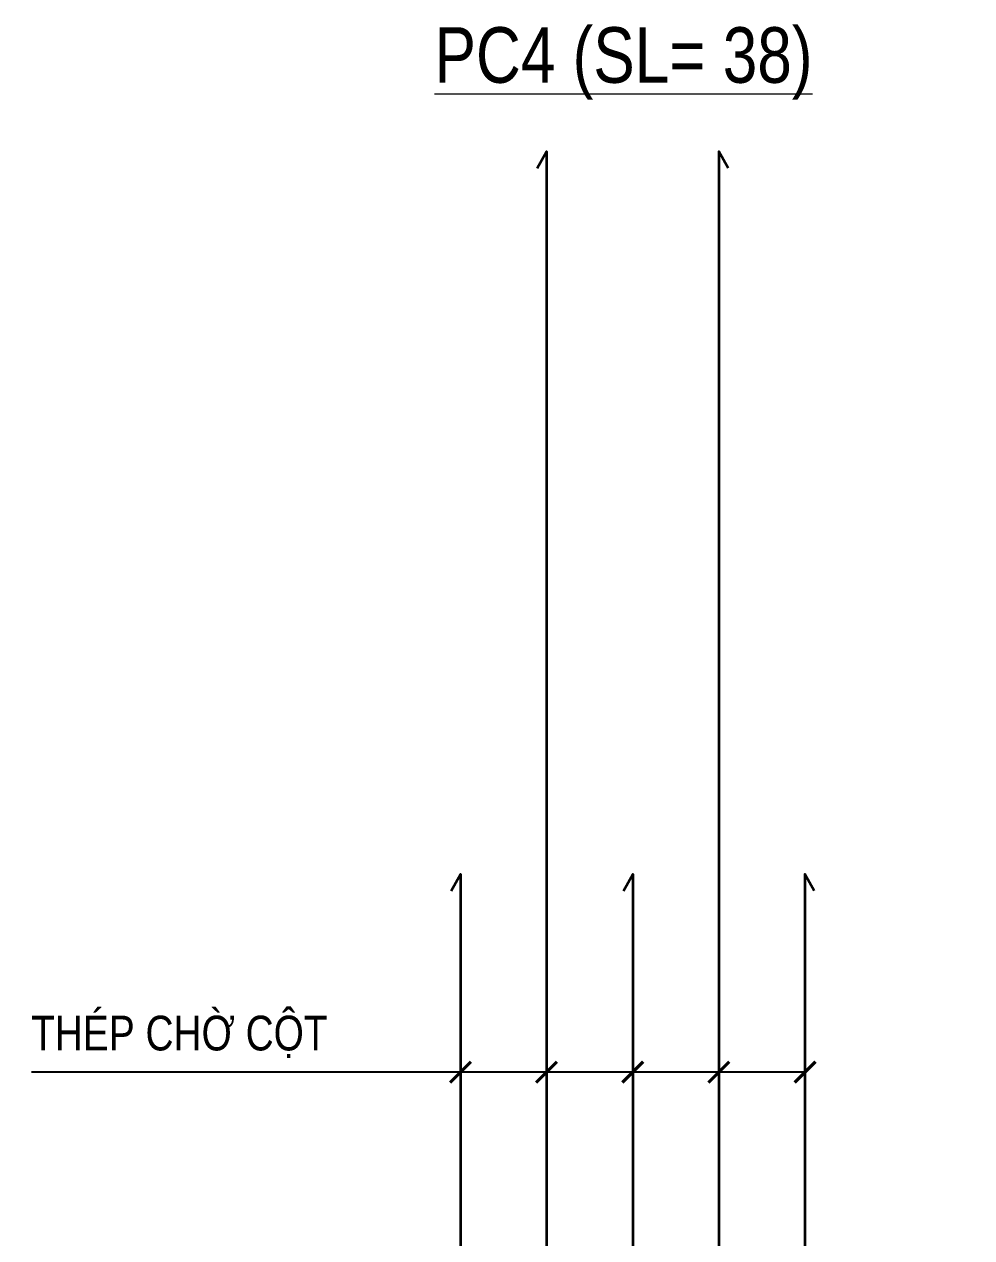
# Model space of a CAD drawing. Header units: millimetres. Extents: x -134772 to 84392, y -129535 to 67259.
# Drawn here: x 27461 to 29165, y 46243 to 48426 of the extents above; entities that cross this region are included whole.
import ezdxf
from ezdxf.enums import TextEntityAlignment as Align

# ---------------------------------------------------------------- set-up
doc = ezdxf.new("R2010")
doc.units = ezdxf.units.MM
doc.header["$MEASUREMENT"] = 0
doc.linetypes.add('CENTER2', pattern=[28.575, 19.05, -3.175, 3.175, -3.175])
for name, color, linetype, lineweight in [('NDC_S_AXIS', 5, 'CENTER2', 15), ('NDC_S_DIM', 1, 'Continuous', 9), ('NDC_S_LEADER', 1, 'Continuous', 9), ('NDC_S_REBAR', 4, 'Continuous', 35), ('NDC_S_VN TEXT', 7, 'Continuous', 9)]:
    doc.layers.add(name, color=color, linetype=linetype, lineweight=lineweight)
doc.styles.add('ARIAL', font='arial.ttf', dxfattribs={"width": 0.8})
doc.styles.add('NDC_ARIAL', font='arial.ttf', dxfattribs={"width": 0.8})
doc.dimstyles.new('NDC_1-25', dxfattribs={"dimscale": 25, "dimtxt": 2.5, "dimasz": 1, "dimexe": 1.5, "dimexo": 0, "dimgap": 0.8, "dimtad": 1, "dimdec": 0, "dimdsep": 46, "dimtxsty": 'NDC_ARIAL', "dimblk": 'DIMMARK', "dimcen": 49999.938995, "dimdle": 1.5, "dimclrd": 1, "dimclre": 1, "dimclrt": 3, "dimadec": 0, "dimazin": 0, "dimtfac": 1, "dimtdec": 0, "dimtix": 1, "dimtmove": 2, "dimatfit": 3, "dimfxl": 1, "dimarcsym": 0})

# ---------------------------------------------------------------- blocks, each defined once
blk = doc.blocks.new('kata_block_TD')
at = {"color": 6, "linetype": 'ByBlock', "lineweight": -2, "style": 'ARIAL', "width": 0.8}
blk.add_attdef('SECTDET2', text='', height=5, dxfattribs=at).set_placement((0, 7.97), align=Align.CENTER)
at = {"color": 0, "linetype": 'ByBlock', "lineweight": -2, "style": 'ARIAL', "width": 0.8}
blk.add_attdef('SECTDET1', text='', height=5, dxfattribs=at).set_placement((0, 1.47), align=Align.CENTER)
at = {"color": 3, "lineweight": 25, "style": 'ARIAL', "width": 0.8}
blk.add_attdef('SSCALE', text='', height=2.5, dxfattribs=at).set_placement((0, -4), align=Align.CENTER)
blk = doc.blocks.new('DIMMARK')
at = {"layer": 'NDC_S_DIM', "color": 1}
blk.add_line((-1.5, 0), (1, 0), dxfattribs=at)
at = {"layer": 'NDC_S_DIM', "color": 2, "const_width": 0.15}
blk.add_lwpolyline([(-0.5, -0.5), (0.5, 0.5)], dxfattribs=at)

msp = doc.modelspace()

# ---------------------------------------------------------------- linework, layer by layer
at = {"layer": 'NDC_S_AXIS', "ltscale": 30}
msp.add_lwpolyline([(28555.4, 46866.5), (28555.4, 42304.4)], dxfattribs=at)
at = {"layer": 'NDC_S_REBAR', "ltscale": 1500}
for points in [[(28383.6, 48166.7), (28400.4, 48196.5), (28400.4, 43966.8, -0.414214), (28380.4, 43946.8), (28100.4, 43946.8), (28130.4, 43960.6)], [(28727.2, 48166.7), (28710.4, 48196.5), (28710.4, 43966.8, 0.414214), (28730.4, 43946.8), (29010.4, 43946.8), (28980.4, 43960.6)], [(28538.6, 46866.7), (28555.4, 46896.5), (28555.4, 43966.8, -0.414214), (28535.4, 43946.8), (28255.4, 43946.8), (28285.4, 43960.6)], [(28882.2, 46866.7), (28865.4, 46896.5), (28865.4, 43966.8, 0.414214), (28885.4, 43946.8), (29165.4, 43946.8), (29135.4, 43960.6)]]:
    msp.add_lwpolyline(points, format="xyb", dxfattribs=at)

# ---------------------------------------------------------------- block references
at = {"layer": 'NDC_S_VN TEXT', "ltscale": 0.005}
ref = msp.add_blockref('kata_block_TD', (28538.9, 48290.8), dxfattribs=dict(at, xscale=20, yscale=20, zscale=20))
ref.add_attrib('SECTDET1', '%%uPC4 (SL= 38)', dxfattribs={"layer": '0', "color": 0, "linetype": 'ByBlock', "lineweight": -2, "height": 100, "style": 'ARIAL', "width": 0.8}).set_placement((28538.9, 48320.3), align=Align.CENTER)

# ---------------------------------------------------------------- leaders
at = {"layer": 'NDC_S_LEADER', "ltscale": 0.005}
for points in [[(28710.4, 46540.5), (27473.9, 46540.5)], [(28555.4, 46540.5), (27473.9, 46540.5)], [(28400.4, 46540.5), (27473.9, 46540.5)], [(28245.4, 46540.5), (27473.9, 46540.5)], [(28865.4, 46540.5), (27473.9, 46540.5)]]:
    msp.add_leader(points, dimstyle='NDC_1-25', override={"dimasz": 1.5, "dimldrblk": 'ARCHTICK'}, dxfattribs=at)

# ---------------------------------------------------------------- next in the draw order: texts
at = {"layer": 'NDC_S_VN TEXT', "insert": (27473.1, 46603.9), "char_height": 62.5, "attachment_point": 4, "rotation": 360, "style": 'NDC_ARIAL', "bg_fill": 3, "box_fill_scale": 1.2, "bg_fill_color": 256, "bg_fill_transparency": 0}
msp.add_mtext('THÉP CHỜ CỘT', dxfattribs=at)

# ---------------------------------------------------------------- next in the draw order: linework, layer by layer
at = {"layer": 'NDC_S_REBAR', "ltscale": 1500}
msp.add_lwpolyline([(28228.6, 46866.7), (28245.4, 46896.5), (28245.4, 43966.8, -0.414214), (28225.4, 43946.8), (27945.4, 43946.8), (27975.4, 43960.6)], format="xyb", dxfattribs=at)

doc.saveas('drawing.dxf')
